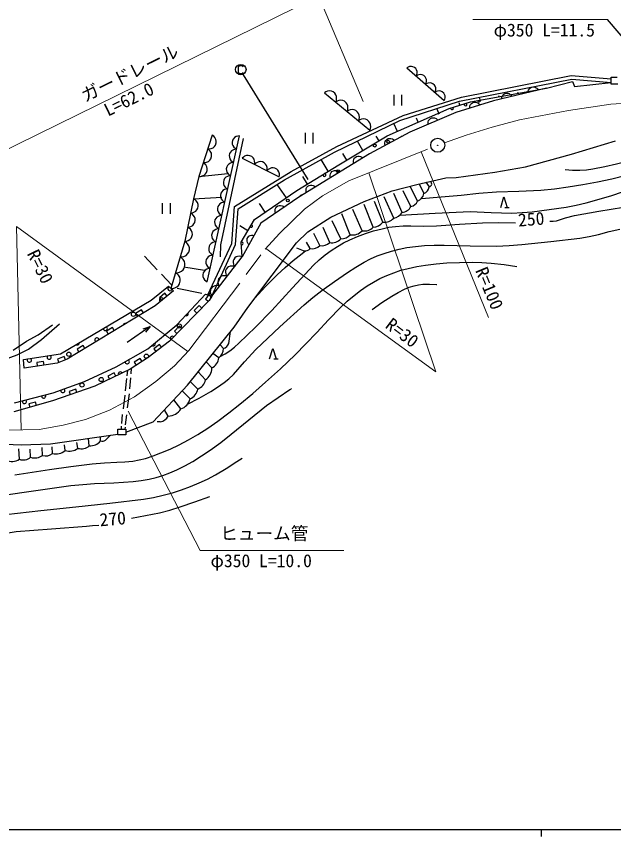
# Model space of a CAD drawing. Units: millimetres, scale not verified. Extents: x -12539 to 627461, y -205619 to 154381.
# Drawn here: x 41102 to 125740, y -21619 to 94706 of the extents above; entities that cross this region are included whole.
import ezdxf
from ezdxf.enums import TextEntityAlignment as Align

# ---------------------------------------------------------------- set-up
doc = ezdxf.new("R2010")
doc.units = ezdxf.units.MM
doc.header["$LTSCALE"] = 1000
doc.linetypes.add('CHAIN', pattern=[18.5, 12, -1.5, 3.5, -1.5])
for name, color, linetype, lineweight in [('M-BGD', 7, 'Continuous', 25), ('M-BMK', 2, 'CHAIN', 13), ('M-BMK-HTXT', 7, 'Continuous', 13), ('M-BMK-SRVR', 3, 'Continuous', 25), ('M-TTL-BAND', 7, 'Continuous', 25)]:
    doc.layers.add(name, color=color, linetype=linetype, lineweight=lineweight)
doc.styles.add('ＭＳ ゴシック', font='')
doc.styles.get('ＭＳ ゴシック').set_extended_font_data('MS Gothic')

msp = doc.modelspace()

# ---------------------------------------------------------------- linework, layer by layer
at = {"layer": 'M-BGD'}
for p, q in [((132260, 85578), (124858, 94263)), ((96460, 87416), (101732, 82767)), ((73233, 86437), (82390, 71563)), ((104192, 83263), (119730, 86301)), ((119730, 86301), (125391, 85845)), ((103915, 82684), (119828, 85822)), ((116241, 84514), (119929, 85467)), ((119828, 85822), (125397, 85325)), ((119929, 85467), (120213, 84781)), ((120213, 84781), (125397, 85325)), ((125389, 86067), (126239, 86076)), ((125399, 85097), (125389, 86067)), ((126329, 85107), (125399, 85097)), ((84755, 83887), (91189, 78575)), ((105472, 82587), (116241, 84514)), ((116241, 84514), (108708, 82736)), ((112203, 83792), (112181, 83911)), ((114895, 84273), (114891, 84297)), ((94586, 83586), (94586, 82086)), ((95434, 79920), (103915, 82684)), ((95737, 82086), (95737, 83586)), ((95904, 80658), (104192, 83263)), ((108708, 82736), (103402, 81081)), ((106818, 82828), (106768, 83108)), ((109511, 83310), (109489, 83430)), ((93645, 77748), (102459, 81649)), ((100990, 80999), (100707, 81639)), ((102459, 81649), (105472, 82587)), ((103966, 82118), (103867, 82436)), ((86514, 76265), (95904, 80658)), ((103402, 81081), (96883, 78291)), ((86164, 75451), (95434, 79920)), ((95114, 78398), (94615, 79525)), ((98052, 79698), (97803, 80262)), ((82020, 78201), (82020, 76701)), ((83171, 76701), (83171, 78201)), ((96883, 78291), (91128, 75228)), ((68868, 77855), (66941, 72020)), ((68135, 57076), (72704, 77755)), ((70067, 62290), (73298, 77399)), ((86779, 73648), (93645, 77748)), ((90212, 75698), (89422, 77022)), ((92501, 77064), (92100, 77736)), ((119767, 75169), (126023, 77039)), ((80054, 72732), (86514, 76265)), ((73092, 74590), (78363, 71933)), ((79102, 71525), (86164, 75451)), ((87923, 74331), (87376, 75248)), ((91128, 75228), (87963, 73265)), ((113258, 73375), (119767, 75169)), ((80866, 69994), (86779, 73648)), ((85301, 72734), (84272, 74399)), ((108892, 72594), (113258, 73375)), ((66941, 72020), (71050, 72439)), ((72013, 67764), (80054, 72732)), ((87963, 73265), (81121, 69090)), ((103425, 71871), (108892, 72594)), ((66941, 72020), (66208, 68815)), ((72532, 67425), (79102, 71525)), ((82344, 70907), (81677, 71988)), ((97841, 70887), (101949, 71813)), ((98172, 70962), (98859, 69587)), ((99108, 71173), (99615, 70527)), ((99982, 70893), (99860, 71342)), ((101949, 71813), (103425, 71871)), ((74864, 65919), (80866, 69994)), ((79366, 68975), (78071, 70882)), ((90383, 68442), (94375, 69946)), ((94375, 69946), (97841, 70887)), ((97026, 67754), (95926, 69954)), ((97943, 68487), (96935, 70550)), ((66208, 68815), (64960, 62817)), ((66208, 68815), (70229, 69084)), ((81121, 69090), (75737, 65386)), ((94575, 66104), (93246, 69129)), ((95766, 66906), (94575, 69610)), ((61778, 68221), (61778, 66721)), ((62929, 66721), (62929, 68221)), ((71621, 62482), (72013, 67764)), ((76365, 66938), (75541, 68151)), ((85668, 66214), (90383, 68442)), ((91665, 64821), (90381, 68029)), ((93039, 65532), (91871, 68465)), ((110343, 67617), (110943, 67617)), ((72174, 62365), (72532, 67425)), ((88411, 63744), (87219, 66723)), ((90106, 64294), (88777, 67342)), ((72978, 62710), (74864, 65919)), ((75737, 65386), (73119, 60594)), ((82398, 64160), (85668, 66214)), ((87082, 63172), (85845, 65715)), ((73921, 64314), (72762, 64996)), ((80776, 62575), (82398, 64160)), ((85501, 62622), (84561, 64775)), ((64960, 62817), (63011, 56116)), ((84103, 62209), (83255, 63905)), ((68249, 55219), (71621, 62482)), ((68797, 55042), (72174, 62365)), ((70007, 60585), (70067, 62290)), ((73119, 60594), (72978, 62710)), ((73919, 53433), (80776, 62575)), ((81812, 61453), (80849, 61820)), ((82728, 61774), (82201, 62690)), ((61074, 58780), (59237, 60698)), ((68797, 55042), (73119, 60594)), ((63148, 56588), (61664, 58164)), ((64840, 59199), (67766, 58699)), ((60216, 54458), (62642, 56436)), ((62642, 56436), (63376, 55798)), ((63876, 56165), (67374, 55452)), ((63376, 55798), (60759, 53670)), ((63818, 50957), (67904, 55329)), ((67904, 55329), (68797, 55042)), ((68797, 55042), (68414, 54436)), ((47353, 46829), (60216, 54458)), ((60759, 53670), (48311, 46106)), ((68414, 54436), (62797, 48640)), ((71958, 50612), (73919, 53433)), ((44202, 49544), (46215, 50956)), ((44652, 48873), (47221, 51121)), ((60051, 50739), (56796, 48454)), ((59733, 47573), (63818, 50957)), ((65362, 42424), (71958, 50612)), ((42529, 48629), (44202, 49544)), ((42796, 47517), (44652, 48873)), ((71205, 48326), (71465, 50000)), ((40647, 47374), (42529, 48629)), ((62797, 48640), (59764, 46310)), ((70441, 47608), (69971, 48145)), ((39435, 46043), (41226, 46696)), ((41226, 46696), (42796, 47517)), ((42118, 46031), (47353, 46829)), ((55232, 45020), (59733, 47573)), ((63490, 45127), (65517, 47314)), ((69790, 46283), (68951, 46879)), ((42214, 44829), (42118, 46031)), ((46874, 45531), (42214, 44829)), ((48311, 46106), (46874, 45531)), ((59764, 46310), (57243, 44682)), ((68802, 44846), (68006, 45706)), ((77583, 46132), (78183, 46132)), ((50732, 42913), (55232, 45020)), ((57243, 44682), (52232, 42256)), ((56802, 43748), (56888, 44510)), ((57367, 44016), (57436, 44807)), ((67904, 43162), (66885, 44315)), ((56586, 41589), (56756, 43338)), ((57172, 41898), (57317, 43443)), ((52232, 42256), (46199, 40182)), ((46295, 41317), (50732, 42913)), ((60472, 37203), (65362, 42424)), ((66826, 41860), (65749, 42915)), ((40810, 39913), (46295, 41317)), ((56266, 39045), (56528, 40988)), ((56864, 39213), (57106, 41198)), ((65726, 40468), (64603, 41614)), ((46199, 40182), (40741, 38618)), ((64401, 39031), (63399, 40329)), ((62628, 38021), (62073, 38913)), ((56037, 36960), (56159, 38252)), ((56582, 36788), (56738, 38182)), ((55491, 35351), (55491, 36166)), ((55491, 36166), (56602, 36166)), ((55984, 36166), (56001, 36586)), ((56528, 36166), (56545, 36463)), ((56602, 35722), (60472, 37203)), ((56602, 36166), (56602, 35351)), ((61483, 37212), (61034, 37212)), ((45913, 34074), (55491, 35461)), ((53029, 34508), (53024, 35104)), ((53706, 34598), (54459, 35311)), ((56602, 35351), (55491, 35351)), ((16601, 34743), (41782, 33962)), ((41782, 33962), (45913, 34074)), ((47994, 33153), (47923, 33921)), ((49823, 33447), (49661, 34282)), ((51426, 33808), (51326, 34858)), ((41518, 31889), (41463, 33379)), ((43121, 32182), (43069, 33334)), ((44815, 32453), (44762, 33560)), ((46211, 32702), (46184, 33650))]:
    msp.add_line(p, q, dxfattribs=at)
for points in [[(73236, 87516), (73206, 87588), (73153, 87640), (73082, 87681), (72996, 87704), (72849, 87704), (72733, 87681), (72613, 87599), (72542, 87494), (72512, 87344), (72512, 86976), (72542, 86819), (72598, 86725), (72707, 86646), (72842, 86616), (72984, 86616), (73093, 86628), (73149, 86661), (73202, 86710), (73224, 86763)], [(97778, 86253), (97863, 86449), (97897, 86647), (97896, 86905), (97821, 87112), (97710, 87298), (97505, 87478), (97307, 87565), (97092, 87614), (96836, 87582), (96647, 87521), (96460, 87416)], [(99096, 85091), (99180, 85286), (99215, 85485), (99214, 85743), (99139, 85950), (99028, 86136), (98823, 86316), (98625, 86403), (98410, 86452), (98154, 86420), (97965, 86358), (97778, 86253)], [(100414, 83929), (100498, 84124), (100533, 84322), (100532, 84581), (100457, 84788), (100345, 84974), (100141, 85154), (99943, 85241), (99728, 85290), (99472, 85258), (99283, 85196), (99096, 85091)], [(86364, 82559), (86456, 82794), (86489, 83031), (86479, 83337), (86381, 83580), (86242, 83796), (85993, 84002), (85754, 84098), (85497, 84147), (85194, 84100), (84973, 84019), (84755, 83887)], [(101732, 82767), (101816, 82962), (101850, 83160), (101850, 83418), (101774, 83625), (101663, 83811), (101459, 83991), (101261, 84079), (101046, 84127), (100789, 84096), (100600, 84034), (100414, 83929)], [(109861, 83008), (109880, 83190), (109934, 83353), (110035, 83546), (110175, 83671), (110334, 83763), (110561, 83816), (110744, 83806), (110925, 83756), (111106, 83629), (111227, 83507), (111321, 83353)], [(113628, 83897), (113647, 84079), (113701, 84242), (113801, 84435), (113941, 84561), (114101, 84652), (114327, 84706), (114511, 84695), (114692, 84645), (114872, 84518), (114993, 84397), (115088, 84242)], [(87972, 81231), (88065, 81466), (88098, 81702), (88087, 82009), (87990, 82251), (87851, 82468), (87601, 82674), (87362, 82769), (87106, 82819), (86803, 82772), (86581, 82691), (86364, 82559)], [(89581, 79903), (89673, 80138), (89706, 80374), (89695, 80681), (89598, 80923), (89459, 81139), (89210, 81345), (88971, 81441), (88714, 81491), (88411, 81443), (88189, 81363), (87972, 81231)], [(105339, 81685), (105345, 81867), (105387, 82034), (105474, 82234), (105605, 82369), (105758, 82471), (105979, 82541), (106163, 82543), (106348, 82506), (106536, 82392), (106666, 82279), (106771, 82132)], [(99453, 79391), (99440, 79573), (99465, 79743), (99531, 79951), (99648, 80098), (99789, 80216), (100003, 80307), (100186, 80328), (100373, 80311), (100572, 80217), (100712, 80117), (100832, 79981)], [(91189, 78575), (91281, 78809), (91314, 79046), (91304, 79352), (91207, 79595), (91067, 79811), (90818, 80017), (90579, 80113), (90323, 80162), (90020, 80115), (89798, 80035), (89581, 79903)], [(68226, 75910), (68473, 75909), (68702, 75963), (68978, 76082), (69165, 76257), (69314, 76462), (69413, 76763), (69416, 77016), (69370, 77268), (69219, 77529), (69066, 77703), (68868, 77855)], [(72704, 77755), (72472, 77732), (72264, 77660), (72017, 77522), (71858, 77341), (71739, 77135), (71675, 76844), (71696, 76607), (71763, 76376), (71930, 76147), (72089, 75998), (72289, 75875)], [(93343, 76407), (93315, 76588), (93326, 76759), (93374, 76972), (93478, 77129), (93608, 77258), (93814, 77367), (93994, 77404), (94182, 77402), (94388, 77325), (94537, 77238), (94667, 77112)], [(118873, 72993), (119921, 72915), (120967, 72898), (121880, 72961), (122801, 73085), (124483, 73411), (126162, 73796), (128182, 74324), (130195, 74913), (133112, 75852), (136051, 76734), (137147, 76990), (138264, 77188), (139769, 77368), (141295, 77489), (141605, 77511), (141915, 77531)], [(67583, 73965), (67831, 73964), (68059, 74018), (68336, 74137), (68523, 74312), (68672, 74517), (68771, 74818), (68774, 75071), (68728, 75323), (68576, 75584), (68424, 75758), (68226, 75910)], [(72289, 75875), (72057, 75852), (71849, 75780), (71601, 75643), (71443, 75461), (71324, 75255), (71259, 74964), (71281, 74727), (71348, 74496), (71514, 74267), (71674, 74118), (71873, 73995)], [(74849, 73704), (74885, 73940), (74866, 74164), (74792, 74444), (74652, 74647), (74479, 74816), (74206, 74954), (73967, 74992), (73720, 74984), (73451, 74877), (73264, 74757), (73092, 74590)], [(88908, 73851), (88868, 74029), (88867, 74201), (88902, 74416), (88994, 74580), (89116, 74717), (89314, 74840), (89491, 74888), (89679, 74899), (89890, 74836), (90044, 74759), (90183, 74642)], [(66941, 72020), (67189, 72019), (67417, 72073), (67694, 72192), (67881, 72367), (68029, 72572), (68129, 72873), (68131, 73126), (68085, 73378), (67934, 73639), (67781, 73813), (67583, 73965)], [(71873, 73995), (71642, 73973), (71433, 73900), (71186, 73763), (71028, 73581), (70908, 73375), (70844, 73084), (70866, 72848), (70933, 72616), (71099, 72387), (71258, 72238), (71458, 72115)], [(76606, 72819), (76642, 73054), (76623, 73279), (76549, 73558), (76409, 73761), (76236, 73931), (75963, 74068), (75724, 74106), (75477, 74098), (75209, 73991), (75021, 73871), (74849, 73704)], [(78363, 71933), (78399, 72169), (78380, 72393), (78306, 72673), (78166, 72876), (77993, 73046), (77720, 73183), (77481, 73221), (77234, 73213), (76966, 73106), (76778, 72986), (76606, 72819)], [(85612, 71830), (85574, 72009), (85574, 72181), (85610, 72396), (85704, 72558), (85827, 72695), (86025, 72816), (86203, 72863), (86391, 72872), (86602, 72808), (86755, 72730), (86893, 72612)], [(98507, 68886), (101316, 69096), (104126, 69366), (106628, 69622), (109145, 69819), (112296, 69914), (115447, 70070), (117365, 70265), (119288, 70522), (121382, 70852), (123466, 71242), (125508, 71685), (127536, 72186)], [(71458, 72115), (71226, 72093), (71018, 72020), (70771, 71883), (70612, 71701), (70493, 71496), (70429, 71204), (70450, 70968), (70517, 70736), (70684, 70507), (70843, 70358), (71043, 70236)], [(71043, 70236), (70811, 70213), (70603, 70140), (70355, 70003), (70197, 69821), (70078, 69616), (70013, 69324), (70035, 69088), (70102, 68856), (70268, 68627), (70428, 68479), (70627, 68356)], [(82191, 69743), (82153, 69922), (82153, 70094), (82189, 70309), (82283, 70471), (82406, 70608), (82605, 70729), (82782, 70776), (82970, 70785), (83181, 70721), (83334, 70643), (83472, 70525)], [(95458, 66505), (100438, 66790), (105426, 67055), (108378, 66904), (111332, 66812), (112769, 66878), (114204, 67003), (116610, 67307), (119004, 67670), (120447, 67941), (121876, 68271), (123676, 68769), (125471, 69328), (128389, 70292)], [(65792, 66816), (66038, 66843), (66258, 66922), (66518, 67072), (66684, 67266), (66808, 67486), (66872, 67796), (66846, 68046), (66772, 68291), (66593, 68532), (66422, 68687), (66208, 68815)], [(109739, 67617), (110197, 69113), (110654, 67617)], [(70627, 68356), (70395, 68333), (70187, 68261), (69940, 68123), (69782, 67941), (69662, 67736), (69598, 67444), (69620, 67208), (69687, 66976), (69853, 66747), (70012, 66599), (70212, 66476)], [(77811, 66813), (77763, 66989), (77754, 67160), (77778, 67377), (77863, 67545), (77978, 67688), (78170, 67820), (78345, 67876), (78532, 67896), (78746, 67843), (78903, 67773), (79047, 67663)], [(116723, 65686), (117185, 65669), (117648, 65713), (118917, 66125), (120211, 66483), (123668, 67094), (127130, 67645), (128067, 67698), (129016, 67690), (129884, 67626), (130759, 67500), (131555, 67328), (132345, 67095), (133046, 66828), (133730, 66504), (134460, 66078), (135169, 65595), (135929, 65019), (136677, 64421)], [(65376, 64817), (65622, 64844), (65841, 64923), (66102, 65072), (66268, 65267), (66392, 65487), (66456, 65796), (66430, 66047), (66356, 66292), (66176, 66533), (66005, 66688), (65792, 66816)], [(70212, 66476), (69980, 66453), (69772, 66381), (69525, 66243), (69366, 66061), (69247, 65856), (69182, 65565), (69204, 65328), (69271, 65096), (69438, 64867), (69597, 64719), (69797, 64596)], [(69985, 46449), (70689, 46829), (71367, 47264), (72021, 47783), (72639, 48352), (75006, 50651), (77317, 52981), (80243, 56223), (83214, 59425), (84028, 60180), (84883, 60890), (85728, 61516), (86609, 62093), (87459, 62581), (88335, 63014), (89429, 63480), (90556, 63895), (91734, 64275), (92935, 64600), (93864, 64794), (94809, 64929), (95914, 64996), (97023, 65004), (98836, 64970), (100647, 64997), (103896, 65245), (107146, 65432), (109483, 65456), (111832, 65433)], [(64960, 62817), (65205, 62845), (65425, 62924), (65686, 63073), (65852, 63268), (65975, 63487), (66040, 63797), (66014, 64048), (65940, 64293), (65760, 64533), (65589, 64689), (65376, 64817)], [(65348, 39707), (67019, 40584), (68663, 41515), (69620, 42119), (70544, 42774), (71219, 43320), (71853, 43911), (73427, 45711), (75051, 47476), (78438, 50661), (81866, 53803), (83098, 54836), (84367, 55821), (86169, 57131), (88019, 58401), (89197, 59160), (90404, 59865), (91292, 60322), (92215, 60728), (93219, 61102), (94242, 61419), (95340, 61694), (96451, 61910), (97688, 62087), (98942, 62206), (100329, 62275), (101720, 62284), (105436, 62182), (109147, 62140), (110943, 62216), (112736, 62352), (116846, 62768), (120956, 63245), (122275, 63475), (123596, 63767), (125116, 64177), (126645, 64527)], [(69797, 64596), (69565, 64573), (69357, 64501), (69109, 64363), (68951, 64181), (68832, 63976), (68767, 63685), (68789, 63448), (68856, 63217), (69022, 62988), (69182, 62839), (69381, 62716)], [(64310, 60584), (64591, 60593), (64848, 60663), (65157, 60810), (65363, 61016), (65523, 61254), (65624, 61601), (65616, 61888), (65554, 62172), (65371, 62462), (65191, 62653), (64960, 62817)], [(74068, 62332), (73946, 62467), (73860, 62616), (73784, 62820), (73784, 63008), (73822, 63188), (73934, 63392), (74065, 63522), (74223, 63623), (74438, 63672), (74609, 63681), (74787, 63648)], [(69381, 62716), (69149, 62693), (68941, 62621), (68694, 62483), (68535, 62302), (68416, 62096), (68352, 61805), (68373, 61568), (68441, 61337), (68607, 61108), (68766, 60959), (68966, 60836)], [(63661, 58350), (63942, 58359), (64199, 58429), (64508, 58576), (64713, 58782), (64873, 59021), (64974, 59367), (64967, 59654), (64904, 59938), (64722, 60228), (64541, 60419), (64310, 60584)], [(68966, 60836), (68734, 60813), (68526, 60741), (68279, 60604), (68120, 60422), (68001, 60216), (67936, 59925), (67958, 59689), (68025, 59457), (68192, 59228), (68351, 59079), (68551, 58956)], [(73119, 60594), (72919, 60666), (72718, 60688), (72460, 60672), (72258, 60584), (72079, 60461), (71912, 60246), (71837, 60043), (71801, 59825), (71849, 59571), (71922, 59386), (72038, 59206)], [(74914, 54760), (76470, 56426), (78077, 58057), (79170, 59083), (80303, 60063), (81184, 60766), (82082, 61447)], [(40871, 29693), (45814, 30434), (48824, 30860), (51851, 31227), (53595, 31379), (55354, 31472), (56472, 31523), (57583, 31634), (58486, 31799), (59389, 32026), (60490, 32375), (61584, 32785), (62887, 33337), (64162, 33942), (65497, 34645), (66811, 35405), (68243, 36326), (69641, 37296), (71223, 38470), (72776, 39699), (74600, 41228), (76393, 42810), (78515, 44745), (80592, 46720), (82142, 48275), (83658, 49881), (85315, 51666), (87019, 53414), (87971, 54302), (88963, 55146), (89869, 55842), (90809, 56488), (91690, 57023), (92609, 57511), (93582, 57958), (94589, 58354), (95606, 58692), (96649, 58975), (97861, 59235), (99084, 59437), (100595, 59615), (102124, 59735), (103906, 59819), (105697, 59844), (107045, 59806), (108397, 59707), (110221, 59496), (112042, 59237)], [(63011, 56116), (63292, 56125), (63549, 56195), (63858, 56342), (64063, 56549), (64224, 56787), (64324, 57133), (64317, 57420), (64254, 57704), (64072, 57994), (63891, 58186), (63661, 58350)], [(68551, 58956), (68319, 58934), (68111, 58861), (67863, 58724), (67705, 58542), (67585, 58336), (67521, 58045), (67543, 57809), (67610, 57577), (67776, 57348), (67936, 57199), (68135, 57076)], [(72038, 59206), (71838, 59278), (71638, 59300), (71380, 59284), (71178, 59196), (70999, 59073), (70832, 58858), (70757, 58655), (70721, 58437), (70768, 58183), (70842, 57998), (70958, 57818)], [(70958, 57818), (70758, 57890), (70558, 57912), (70300, 57896), (70098, 57808), (69919, 57685), (69751, 57470), (69676, 57267), (69641, 57049), (69688, 56795), (69761, 56610), (69878, 56430)], [(69878, 56430), (69678, 56502), (69478, 56524), (69220, 56508), (69017, 56420), (68838, 56297), (68671, 56082), (68596, 55879), (68561, 55661), (68608, 55407), (68681, 55222), (68797, 55042)], [(91543, 53152), (92904, 54114), (94309, 55034), (95195, 55548), (96115, 56012), (96783, 56290), (97477, 56513), (98077, 56644), (98687, 56715), (99644, 56736), (100620, 56696), (100640, 56695), (100671, 56694)], [(62456, 55050), (62140, 55438), (61364, 54807), (61680, 54419)], [(68873, 55162), (68450, 55429), (67916, 54583), (68339, 54316)], [(67358, 53346), (66999, 53694), (66303, 52976), (66662, 52628)], [(59112, 52669), (58852, 53097), (57997, 52577), (58257, 52150)], [(54962, 50148), (54703, 50575), (53848, 50056), (54108, 49628)], [(59067, 50400), (60051, 50739), (59396, 49932)], [(64549, 50448), (64190, 50796), (63494, 50078), (63853, 49730)], [(50813, 47626), (50553, 48053), (49699, 47534), (49958, 47107)], [(61677, 47780), (61372, 48176), (60580, 47567), (60884, 47170)], [(76979, 46132), (77436, 47628), (77894, 46132)], [(45039, 45255), (44964, 45749), (43975, 45600), (44050, 45106)], [(48057, 46004), (47871, 46468), (46943, 46097), (47128, 45633)], [(58924, 45767), (58653, 46187), (57812, 45645), (58084, 45225)], [(55187, 43687), (54969, 44137), (54069, 43701), (54287, 43251)], [(38922, 26768), (43859, 27487), (48815, 28161), (50494, 28336), (52176, 28450), (54899, 28567), (57635, 28746), (58776, 28885), (59917, 29085), (60887, 29316), (61843, 29606), (62858, 29981), (63861, 30416), (64984, 30976), (66086, 31594), (67337, 32368), (68554, 33192), (70053, 34293), (71517, 35443), (74020, 37504), (76557, 39514), (78193, 40675), (79873, 41793), (79973, 41859), (80082, 41930)], [(49688, 41381), (49526, 41854), (48580, 41529), (48743, 41056)], [(43951, 39537), (43813, 40018), (42852, 39742), (42989, 39262)], [(39587, 24059), (44540, 24610), (49502, 25161), (54325, 25668), (59136, 26235), (60515, 26481), (61885, 26787), (63203, 27142), (64515, 27558), (65768, 28018), (66998, 28533), (68164, 29087), (69311, 29698), (70839, 30606), (72338, 31566), (72706, 31808), (73082, 32055)], [(57414, 23551), (59394, 23901), (61358, 24310), (62826, 24690), (64289, 25131), (66402, 25849), (68512, 26616)], [(36276, 20521), (37546, 20921), (38837, 21264), (39942, 21477), (41070, 21633), (46052, 22047), (51033, 22431), (51899, 22498), (52764, 22564)]]:
    msp.add_lwpolyline(points, dxfattribs=at)
for centre, radius in [((72906, 87160), 746), ((93801, 76937), 199), ((91882, 76374), 199), ((100812, 76433), 30), ((86688, 72766), 199), ((79574, 68596), 199), ((57690, 52463), 298), ((64186, 50789), 298), ((48533, 46792), 298), ((59527, 46512), 298), ((53119, 43205), 298), ((50400, 42426), 298)]:
    msp.add_circle(centre, radius, dxfattribs=at)
for centre, radius, start, end in [((106672, 82797), 199, 188.72199, 11.56365), ((102834, 81671), 199, 170.34777, 44.25368), ((104753, 82234), 199, 158.95992, 55.64153), ((100915, 81108), 199, 244.89939, 342.85109), ((95721, 77500), 199, 77.86582, 158.17699), ((84769, 72203), 199, 152.01531, 91.41139), ((98357, 70766), 1281, 293.09769, 349.24266), ((99455, 71054), 551, 286.92751, 343.07249), ((81493, 69158), 199, 74.40806, 168.36752), ((97370, 69897), 1521, 292.12195, 348.26691), ((77655, 68033), 199, 279.72925, 328.62451), ((95601, 68512), 1614, 275.85732, 332.00228), ((96797, 68980), 1247, 280.58733, 336.73229), ((94418, 67622), 1526, 275.87109, 332.01608), ((74380, 64988), 199, 223.76604, 75.32867), ((76299, 65550), 199, 101.24588, 147.81548), ((91686, 66465), 1644, 269.2514, 325.39638), ((93270, 67257), 1741, 262.38979, 318.53476), ((88743, 65609), 1894, 259.89665, 316.04163), ((90391, 66019), 1748, 260.61487, 316.75984), ((85776, 64379), 1778, 261.10652, 317.2515), ((87209, 64704), 1538, 265.24522, 321.3902), ((73024, 62505), 199, 264.51995, 103.10258), ((81969, 62473), 1032, 261.21756, 317.36253), ((83008, 63280), 1532, 259.49878, 315.64375), ((84415, 63726), 1548, 258.36789, 314.51286), ((62863, 56102), 298, 117.93278, 340.04867), ((61675, 54493), 298, 27.35215, 230.87246), ((68845, 55067), 298, 169.44729, 232.51727), ((65156, 52538), 298, 246.9957, 26.8946), ((53706, 50432), 298, 182.40773, 58.93253), ((56503, 50854), 298, 72.50253, 170.07084), ((52518, 48823), 298, 3.90619, 238.66718), ((63216, 49040), 298, 50.21966, 221.56796), ((49721, 48402), 298, 239.64674, 1.69352), ((60497, 48261), 298, 227.75681, 31.50144), ((70149, 48683), 1114, 285.1918, 341.33678), ((45737, 46371), 298, 144.18808, 53.14683), ((68874, 47556), 1568, 305.75223, 1.89719), ((42940, 45950), 298, 145.47946, 51.85544), ((56808, 45733), 298, 177.73344, 61.40539), ((67949, 46491), 1853, 297.41899, 353.56396), ((55838, 43984), 298, 28.9788, 202.68237), ((66774, 44846), 2028, 303.85503, 0), ((66144, 43522), 1796, 292.31682, 348.4618), ((47681, 41647), 298, 167.51425, 52.05402), ((44962, 40867), 298, 173.6886, 35.02189), ((64971, 42196), 1885, 293.60741, 349.75237), ((42243, 40088), 298, 155.80605, 52.90445), ((63717, 40992), 2077, 289.25533, 345.4003), ((62567, 40189), 2169, 271.59422, 327.7392), ((61297, 38690), 1489, 277.14511, 333.29008), ((50286, 35130), 1746, 254.62709, 310.77206), ((51571, 35660), 1858, 265.51454, 321.65952), ((53283, 35188), 726, 249.52216, 305.66713), ((45280, 33887), 1507, 252.01161, 308.15659), ((46679, 34599), 1955, 256.13428, 312.27925), ((48634, 35014), 1968, 251.04538, 307.19035), ((40466, 33557), 1972, 246.11243, 302.2574), ((42045, 33538), 1731, 252.30336, 308.44833), ((43714, 33905), 1822, 251.01779, 307.16277)]:
    msp.add_arc(centre, radius, start, end, dxfattribs=at)
at = {"layer": 'M-BMK'}
for p, q in [((125341, 82238), (134573, 82913)), ((119339, 81384), (125341, 82238)), ((112391, 80033), (119339, 81384)), ((108531, 79004), (112391, 80033)), ((104864, 77878), (108531, 79004)), ((101754, 76769), (104864, 77878)), ((88239, 71373), (99884, 76060)), ((84475, 69250), (88239, 71373)), ((81934, 67384), (84475, 69250)), ((78385, 63935), (81934, 67384)), ((76359, 61683), (78385, 63935)), ((65517, 47314), (76359, 61683)), ((60885, 42907), (63490, 45127)), ((57829, 40752), (60885, 42907)), ((54304, 38840), (57829, 40752)), ((50894, 37553), (54304, 38840)), ((47742, 36717), (50894, 37553)), ((39719, 36009), (44332, 36138)), ((44332, 36138), (47742, 36717))]:
    msp.add_line(p, q, dxfattribs=at)
at = {"layer": 'M-BMK-HTXT'}
for p, q in [((90226, 82629), (83608, 98433)), ((26842, 69510), (83978, 97600)), ((124858, 94263), (105785, 94263)), ((98483, 75496), (108005, 52009)), ((91033, 72498), (100552, 44313)), ((65385, 47172), (41123, 64916)), ((41123, 64916), (41781, 36066)), ((100552, 44313), (76460, 61795)), ((56920, 38738), (67144, 18964)), ((67144, 18964), (87521, 18964))]:
    msp.add_line(p, q, dxfattribs=at)
at = {"layer": 'M-BMK-SRVR'}
msp.add_circle((100812, 76433), 995, dxfattribs=at)
at = {"layer": 'M-TTL-BAND'}
for p, q in [((-12539, -20619), (526461, -20619)), ((115461, -20619), (115461, -21619))]:
    msp.add_line(p, q, dxfattribs=at)

# ---------------------------------------------------------------- texts
at = {"layer": 'M-BGD', "style": 'ＭＳ ゴシック'}
for s, rotation, p in [('250', 4.6, (112317, 64343)), ('R=30', 296.3, (42064, 60815)), ('R=100', 292.6, (105596, 58462)), ('R=30', 322.6, (92912, 50200)), ('270', 4.8, (53008, 21835))]:
    msp.add_text(s, height=1833, rotation=rotation, dxfattribs=at).set_placement(p, align=Align.BOTTOM_LEFT)
at = {"layer": 'M-BMK-HTXT', "style": 'ＭＳ ゴシック'}
for s, p in [('φ350 L=11.5', (108736, 91306)), ('ヒューム管', (69980, 19921)), ('φ350 L=10.0', (68613, 16040))]:
    msp.add_text(s, height=1833, dxfattribs=at).set_placement(p, align=Align.BOTTOM_LEFT)
for s, p in [('ガードレール', (51090, 82030)), ('L=62.0', (54323, 79983))]:
    msp.add_text(s, height=1833, rotation=26.2, dxfattribs=at).set_placement(p, align=Align.BOTTOM_LEFT)

doc.saveas('drawing.dxf')
